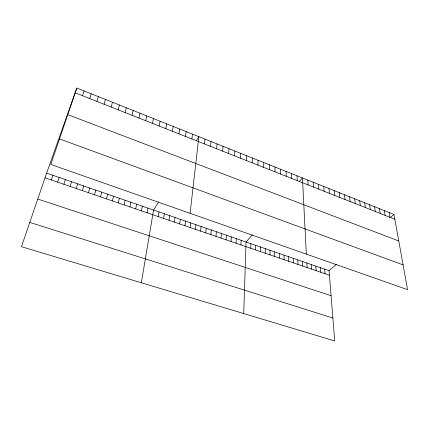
<?xml version="1.0" encoding="UTF-8"?>
<svg xmlns="http://www.w3.org/2000/svg" width="429" height="429" viewBox="0 0 429 429"><rect width="100%" height="100%" fill="white"/><g stroke="black" fill="none" stroke-linecap="round" stroke-linejoin="round"><path stroke-width="0.64" d="M265.229 253.233L265.251 248.638M263.685 167.364L263.728 162.527M260.435 251.592L260.489 246.991M257.952 165.101L258.038 160.258M255.614 249.941L255.7 245.34M250.767 248.284L250.885 243.672M252.182 162.816L252.311 157.974M243.742 313.578L246.037 241.999L252.311 234.883M246.369 160.516L246.541 155.679M240.98 244.932L241.162 240.315M236.047 243.238L236.256 238.621M240.513 158.199L240.728 153.362M231.075 241.538L231.322 236.921M234.615 155.872L234.877 151.029M226.083 239.827L226.356 235.205M228.673 153.518L228.984 148.681M221.053 238.106L221.364 233.478M215.996 236.374L216.339 231.746M222.689 151.153L223.048 146.316M210.907 234.631L211.282 229.998M216.661 148.772L217.069 143.935M205.786 232.877L206.199 228.244M210.591 146.369L211.041 141.532M200.633 231.113L201.078 226.474M195.447 229.338L195.93 224.699M204.472 143.951L204.976 139.114M190.229 227.552L190.749 222.908M190.09 213.326L198.863 136.679L196.316 140.809M184.979 225.751L185.537 221.107M191.913 138.985L192.519 134.154M179.697 223.943L180.293 219.299M174.383 222.125L175.016 217.476M185.467 136.433L186.127 131.606M169.037 220.292L169.702 215.642M178.973 133.864L179.687 129.038M163.653 218.447L164.361 213.798M172.431 131.279L173.198 126.453M158.237 216.597L158.982 211.937M141.339 282.765L153.566 210.071L158.564 201.973M165.835 128.668L166.656 123.847M147.131 212.789L147.957 208.129M159.186 126.04L160.065 121.219M141.441 210.843L142.31 206.183M135.714 208.88L136.62 204.22M152.488 123.391L153.426 118.576M129.949 206.907L130.899 202.241M145.737 120.721L146.729 115.905M124.147 204.923L125.139 200.252M138.932 118.034L139.983 113.218M118.302 202.917L119.337 198.252M132.073 115.321L133.188 110.51M112.419 200.906L113.503 196.235M106.499 198.879L107.625 194.203M125.161 112.586L126.335 107.781M100.542 196.836L101.711 192.16M118.195 109.829L119.428 105.025M94.536 194.782L95.753 190.106M111.17 107.052L112.468 102.252M88.497 192.712L89.758 188.036M82.411 190.626L83.719 185.95M104.086 104.252L105.448 99.458M76.287 188.529L77.644 183.853M96.949 101.432L98.375 96.638M70.12 186.417L71.525 181.74M63.91 184.293L65.364 179.612M89.758 98.584L91.248 93.801M57.658 182.153L59.159 177.472M82.502 95.715L84.063 90.932M51.362 179.998L52.912 175.311M76.818 88.047L50.804 164.457L407.55 289.629L393.967 214.425L76.818 88.047L46.627 173.139L21.45 246.691L334.711 340.953L329.07 270.672L336.336 264.377M299.351 181.472L302.45 177.955L306.327 254.113M389.923 217.927L393.967 214.425M29.757 222.415L332.872 318.028M37.757 199.056L331.081 295.715M45.024 177.826L329.434 275.22M46.627 173.139L329.07 270.672M59.502 138.905L403.078 264.875M67.766 114.629L398.766 240.985M75.188 92.825L394.836 219.23M389.162 212.511L389.999 217.315M384.33 210.58L385.135 215.396M379.461 208.644L380.239 213.454M374.565 206.692L375.305 211.508M369.632 204.724L370.345 209.545M364.666 202.745L365.347 207.566M359.674 200.756L360.317 205.577M354.644 198.756L355.255 203.577M349.581 196.734L350.155 201.56M344.482 194.707L345.023 199.533M339.355 192.659L339.859 197.49M334.186 190.605L334.658 195.431M328.989 188.529L329.424 193.361M323.75 186.443L324.147 191.275M318.479 184.341L318.844 189.178M324.683 269.155L325.021 273.707M320.265 267.632L320.581 272.19M313.175 182.228L313.497 187.065M315.824 266.098L316.114 270.656M307.829 180.1L308.113 184.937M311.357 264.559L311.62 269.122M306.869 263.004L307.1 267.573M302.348 261.443L302.558 266.018M297.029 175.799L297.238 180.636M297.806 259.877L297.983 264.452M291.575 173.622L291.741 178.464M293.238 258.301L293.388 262.875M288.642 256.714L288.765 261.293M286.084 171.434L286.213 176.271M284.019 255.116L284.111 259.701M280.555 169.23L280.641 174.072M279.365 253.507L279.435 258.097M274.984 167.01L275.027 171.852M274.689 251.893L274.726 256.483M269.986 250.268L269.991 254.864M269.374 164.774L269.374 169.616"/></g></svg>
